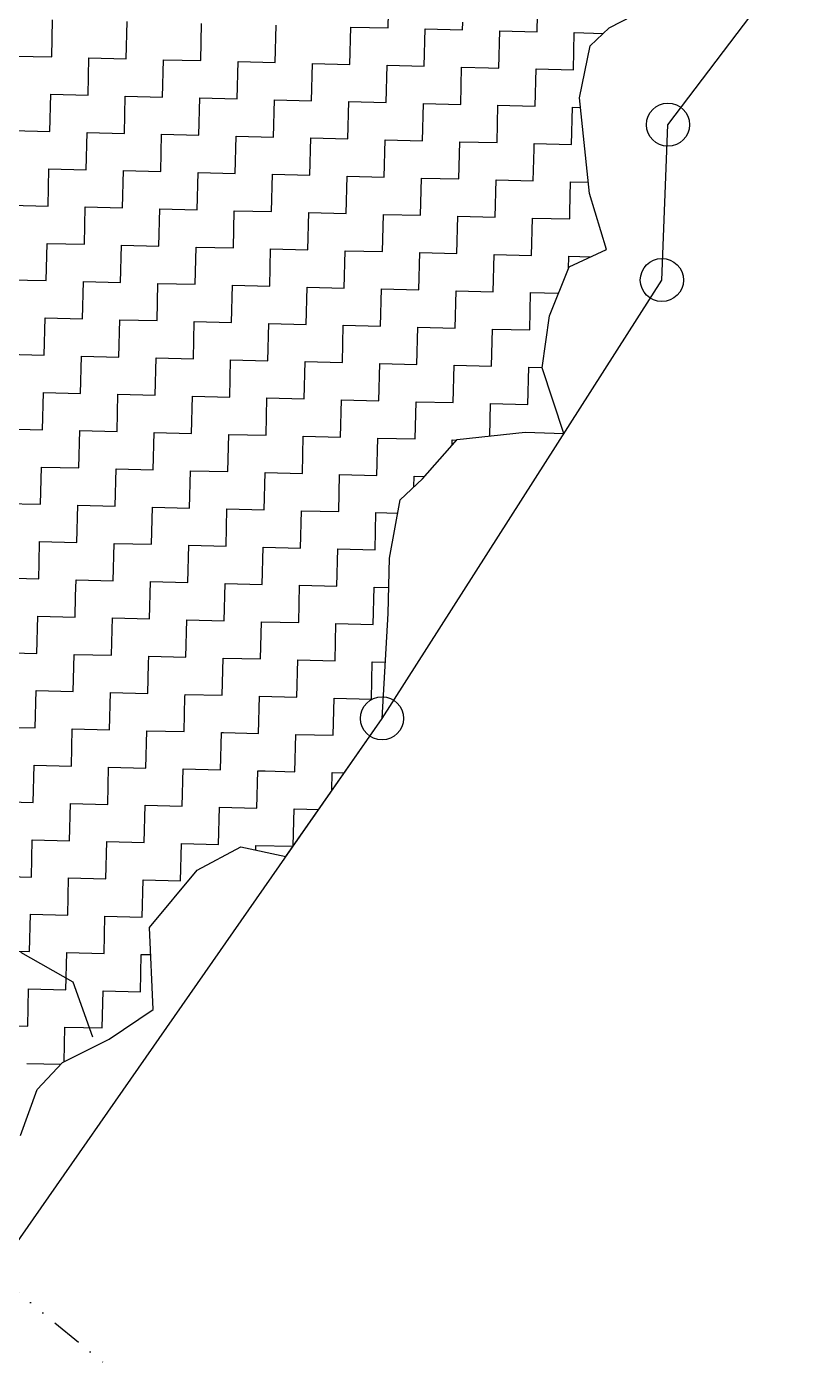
# Model space of a CAD drawing. Header units: metres. Extents: x 281189 to 282836, y 2087081 to 2088995.
# Drawn here: x 282369.2 to 282494.9, y 2087188 to 2087407.7 of the extents above; entities that cross this region are included whole.
import ezdxf

# ---------------------------------------------------------------- set-up
doc = ezdxf.new("R2010")
doc.units = ezdxf.units.M
doc.linetypes.add('DIVIDE', pattern=[1.25, 0.5, -0.25, 0, -0.25, 0, -0.25])
for name, color, linetype in [('LINE_WATER', 4, 'Continuous'), ('POLY_HATCH', 12, 'Continuous'), ('V_BOUND_LINE', 7, 'Continuous'), ('V_DIVIDE_LINE', 7, 'DIVIDE')]:
    doc.layers.add(name, color=color, linetype=linetype)

msp = doc.modelspace()

# ---------------------------------------------------------------- linework, layer by layer
for centre in [(282474.5, 2087391.66), (282473.5, 2087366.16), (282427.55, 2087294.21)]:
    msp.add_circle(centre, 3.54)
at = {"layer": 'LINE_WATER'}
for p, q in [((282368.21, 2087255.83), (282376.77, 2087250.99)), ((282376.77, 2087250.99), (282380.01, 2087241.95))]:
    msp.add_line(p, q, dxfattribs=at)
at = {"layer": 'POLY_HATCH', "linetype": 'Continuous'}
for p, q in [((282428.53, 2087407.53), (282428.68, 2087413.65)), ((282453, 2087406.92), (282453.15, 2087413.04)), ((282373.31, 2087402.77), (282373.46, 2087408.89)), ((282385.54, 2087402.47), (282385.69, 2087408.59)), ((282397.78, 2087402.17), (282397.93, 2087408.29)), ((282410.02, 2087401.86), (282410.17, 2087407.98)), ((282422.25, 2087401.56), (282422.41, 2087407.68)), ((282422.41, 2087407.68), (282428.53, 2087407.53)), ((282434.49, 2087401.26), (282434.64, 2087407.38)), ((282434.64, 2087407.38), (282440.76, 2087407.23)), ((282440.76, 2087407.23), (282440.79, 2087408.46)), ((282446.73, 2087400.95), (282446.88, 2087407.07)), ((282446.88, 2087407.07), (282453, 2087406.92)), ((282458.97, 2087400.65), (282459.12, 2087406.77)), ((282459.12, 2087406.77), (282463.88, 2087406.65)), ((282367.19, 2087402.93), (282373.31, 2087402.77)), ((282379.27, 2087396.5), (282379.42, 2087402.62)), ((282379.42, 2087402.62), (282385.54, 2087402.47)), ((282391.51, 2087396.2), (282391.66, 2087402.32)), ((282391.66, 2087402.32), (282397.78, 2087402.17)), ((282403.75, 2087395.9), (282403.9, 2087402.02)), ((282403.9, 2087402.02), (282410.02, 2087401.86)), ((282415.98, 2087395.59), (282416.14, 2087401.71)), ((282416.14, 2087401.71), (282422.25, 2087401.56)), ((282428.22, 2087395.29), (282428.37, 2087401.41)), ((282428.37, 2087401.41), (282434.49, 2087401.26)), ((282440.46, 2087394.99), (282440.61, 2087401.11)), ((282440.61, 2087401.11), (282445.01, 2087401)), ((282445.01, 2087401), (282446.73, 2087400.95)), ((282452.7, 2087394.68), (282452.85, 2087400.8)), ((282452.85, 2087400.8), (282458.97, 2087400.65)), ((282373, 2087390.54), (282373.15, 2087396.66)), ((282373.15, 2087396.66), (282379.27, 2087396.5)), ((282385.24, 2087390.23), (282385.39, 2087396.35)), ((282385.39, 2087396.35), (282391.51, 2087396.2)), ((282397.48, 2087389.93), (282397.63, 2087396.05)), ((282397.63, 2087396.05), (282403.75, 2087395.9)), ((282409.71, 2087389.63), (282409.87, 2087395.75)), ((282409.87, 2087395.75), (282415.98, 2087395.59)), ((282421.95, 2087389.32), (282422.1, 2087395.44)), ((282422.1, 2087395.44), (282428.22, 2087395.29)), ((282434.19, 2087389.02), (282434.34, 2087395.14)), ((282434.34, 2087395.14), (282440.46, 2087394.99)), ((282446.43, 2087388.72), (282446.58, 2087394.84)), ((282446.58, 2087394.84), (282448.52, 2087394.79)), ((282448.52, 2087394.79), (282452.7, 2087394.68)), ((282458.66, 2087388.41), (282458.82, 2087394.53)), ((282458.82, 2087394.53), (282460.15, 2087394.5)), ((282366.88, 2087390.69), (282373, 2087390.54)), ((282378.97, 2087384.27), (282379.12, 2087390.39)), ((282379.12, 2087390.39), (282385.24, 2087390.23)), ((282391.21, 2087383.96), (282391.36, 2087390.08)), ((282391.36, 2087390.08), (282397.48, 2087389.93)), ((282403.44, 2087383.66), (282403.6, 2087389.78)), ((282403.6, 2087389.78), (282409.71, 2087389.63)), ((282415.68, 2087383.36), (282415.83, 2087389.48)), ((282415.83, 2087389.48), (282421.95, 2087389.32)), ((282427.92, 2087383.05), (282428.07, 2087389.17)), ((282428.07, 2087389.17), (282434.19, 2087389.02)), ((282440.16, 2087382.75), (282440.31, 2087388.87)), ((282440.31, 2087388.87), (282446.43, 2087388.72)), ((282452.39, 2087382.45), (282452.52, 2087387.71)), ((282452.52, 2087387.71), (282452.54, 2087388.57)), ((282452.54, 2087388.57), (282458.66, 2087388.41)), ((282372.7, 2087378.3), (282372.85, 2087384.42)), ((282372.85, 2087384.42), (282378.97, 2087384.27)), ((282384.94, 2087378), (282385.09, 2087384.12)), ((282385.09, 2087384.12), (282391.21, 2087383.96)), ((282397.17, 2087377.69), (282397.33, 2087383.81)), ((282397.33, 2087383.81), (282403.44, 2087383.66)), ((282409.41, 2087377.39), (282409.56, 2087383.51)), ((282409.56, 2087383.51), (282415.68, 2087383.36)), ((282421.65, 2087377.09), (282421.8, 2087383.21)), ((282421.8, 2087383.21), (282427.92, 2087383.05)), ((282433.89, 2087376.78), (282434.04, 2087382.9)), ((282434.04, 2087382.9), (282440.16, 2087382.75)), ((282446.12, 2087376.48), (282446.27, 2087382.6)), ((282446.27, 2087382.6), (282452.39, 2087382.45)), ((282458.39, 2087377.33), (282458.51, 2087382.3)), ((282458.51, 2087382.3), (282461.43, 2087382.22)), ((282366.58, 2087378.45), (282372.7, 2087378.3)), ((282378.67, 2087372.03), (282378.82, 2087378.15)), ((282378.82, 2087378.15), (282384.94, 2087378)), ((282390.9, 2087371.73), (282391.05, 2087377.85)), ((282391.05, 2087377.85), (282397.17, 2087377.69)), ((282403.14, 2087371.42), (282403.29, 2087377.54)), ((282403.29, 2087377.54), (282409.41, 2087377.39)), ((282415.38, 2087371.12), (282415.53, 2087377.24)), ((282415.53, 2087377.24), (282421.65, 2087377.09)), ((282427.62, 2087370.82), (282427.77, 2087376.94)), ((282427.77, 2087376.94), (282433.89, 2087376.78)), ((282439.85, 2087370.51), (282440, 2087376.63)), ((282440, 2087376.63), (282446.12, 2087376.48)), ((282458.36, 2087376.18), (282458.39, 2087377.33)), ((282452.09, 2087370.21), (282452.24, 2087376.33)), ((282452.24, 2087376.33), (282458.36, 2087376.18)), ((282372.4, 2087366.06), (282372.55, 2087372.18)), ((282372.55, 2087372.18), (282378.67, 2087372.03)), ((282384.63, 2087365.76), (282384.78, 2087371.88)), ((282384.78, 2087371.88), (282390.9, 2087371.73)), ((282396.87, 2087365.46), (282397.02, 2087371.57)), ((282397.02, 2087371.57), (282403.14, 2087371.42)), ((282409.11, 2087365.15), (282409.26, 2087371.27)), ((282409.26, 2087371.27), (282415.38, 2087371.12)), ((282421.34, 2087364.85), (282421.5, 2087370.97)), ((282421.5, 2087370.97), (282427.62, 2087370.82)), ((282433.58, 2087364.55), (282433.73, 2087370.66)), ((282433.73, 2087370.66), (282439.85, 2087370.51)), ((282445.82, 2087364.24), (282445.97, 2087370.36)), ((282445.97, 2087370.36), (282452.09, 2087370.21)), ((282458.16, 2087367.97), (282458.21, 2087370.06)), ((282458.21, 2087370.06), (282461.84, 2087369.97)), ((282464.36, 2087371.15), (282464.36, 2087371.4)), ((282366.28, 2087366.21), (282372.4, 2087366.06)), ((282378.36, 2087359.79), (282378.51, 2087365.91)), ((282378.51, 2087365.91), (282384.63, 2087365.76)), ((282390.6, 2087359.49), (282390.75, 2087365.61)), ((282390.75, 2087365.61), (282396.87, 2087365.46)), ((282402.84, 2087359.19), (282402.99, 2087365.3)), ((282402.99, 2087365.3), (282409.11, 2087365.15)), ((282415.07, 2087358.88), (282415.23, 2087365)), ((282415.23, 2087365), (282421.34, 2087364.85)), ((282427.31, 2087358.58), (282427.46, 2087364.7)), ((282427.46, 2087364.7), (282433.58, 2087364.55)), ((282439.55, 2087358.28), (282439.7, 2087364.39)), ((282439.7, 2087364.39), (282445.82, 2087364.24)), ((282451.79, 2087357.97), (282451.94, 2087364.09)), ((282451.94, 2087364.09), (282456.55, 2087363.98)), ((282372.09, 2087353.83), (282372.24, 2087359.94)), ((282372.24, 2087359.94), (282378.36, 2087359.79)), ((282384.33, 2087353.52), (282384.48, 2087359.64)), ((282384.48, 2087359.64), (282390.6, 2087359.49)), ((282396.57, 2087353.22), (282396.72, 2087359.34)), ((282396.72, 2087359.34), (282402.84, 2087359.19)), ((282408.8, 2087352.92), (282408.96, 2087359.03)), ((282408.96, 2087359.03), (282415.07, 2087358.88)), ((282421.04, 2087352.61), (282421.19, 2087358.73)), ((282421.19, 2087358.73), (282427.31, 2087358.58)), ((282433.28, 2087352.31), (282433.43, 2087358.43)), ((282433.43, 2087358.43), (282439.55, 2087358.28)), ((282445.52, 2087352.01), (282445.67, 2087358.12)), ((282445.67, 2087358.12), (282451.79, 2087357.97)), ((282365.97, 2087353.98), (282372.09, 2087353.83)), ((282378.06, 2087347.55), (282378.21, 2087353.67)), ((282378.21, 2087353.67), (282384.33, 2087353.52)), ((282390.3, 2087347.25), (282390.45, 2087353.37)), ((282390.45, 2087353.37), (282396.57, 2087353.22)), ((282402.53, 2087346.95), (282402.69, 2087353.07)), ((282402.69, 2087353.07), (282408.8, 2087352.92)), ((282414.77, 2087346.65), (282414.92, 2087352.76)), ((282414.92, 2087352.76), (282421.04, 2087352.61)), ((282427.01, 2087346.34), (282427.16, 2087352.46)), ((282427.16, 2087352.46), (282433.28, 2087352.31)), ((282439.25, 2087346.04), (282439.4, 2087352.16)), ((282439.4, 2087352.16), (282445.52, 2087352.01)), ((282451.48, 2087345.74), (282451.64, 2087351.85)), ((282451.64, 2087351.85), (282453.85, 2087351.8)), ((282371.79, 2087341.59), (282371.94, 2087347.71)), ((282371.94, 2087347.71), (282378.06, 2087347.55)), ((282384.03, 2087341.28), (282384.18, 2087347.4)), ((282384.18, 2087347.4), (282390.3, 2087347.25)), ((282396.26, 2087340.98), (282396.42, 2087347.1)), ((282396.42, 2087347.1), (282402.53, 2087346.95)), ((282408.5, 2087340.68), (282408.65, 2087346.8)), ((282408.65, 2087346.8), (282414.77, 2087346.65)), ((282420.74, 2087340.37), (282420.89, 2087346.49)), ((282420.89, 2087346.49), (282427.01, 2087346.34)), ((282432.98, 2087340.07), (282433.13, 2087346.19)), ((282433.13, 2087346.19), (282439.25, 2087346.04)), ((282445.23, 2087340.55), (282445.36, 2087345.89)), ((282445.36, 2087345.89), (282451.48, 2087345.74)), ((282365.67, 2087341.74), (282371.79, 2087341.59)), ((282377.76, 2087335.32), (282377.91, 2087341.44)), ((282377.91, 2087341.44), (282384.03, 2087341.28)), ((282389.99, 2087335.01), (282390.14, 2087341.13)), ((282390.14, 2087341.13), (282396.26, 2087340.98)), ((282402.23, 2087334.71), (282402.38, 2087340.83)), ((282402.38, 2087340.83), (282408.5, 2087340.68)), ((282414.47, 2087334.41), (282414.62, 2087340.53)), ((282414.62, 2087340.53), (282420.74, 2087340.37)), ((282426.71, 2087334.1), (282426.86, 2087340.22)), ((282426.86, 2087340.22), (282432.98, 2087340.07)), ((282439.07, 2087339.03), (282439.09, 2087339.92)), ((282439.09, 2087339.92), (282439.84, 2087339.9)), ((282371.49, 2087329.35), (282371.64, 2087335.47)), ((282371.64, 2087335.47), (282377.76, 2087335.32)), ((282383.72, 2087329.05), (282383.87, 2087335.17)), ((282383.87, 2087335.17), (282389.99, 2087335.01)), ((282395.96, 2087328.74), (282396.11, 2087334.86)), ((282396.11, 2087334.86), (282402.23, 2087334.71)), ((282408.2, 2087328.44), (282408.35, 2087334.56)), ((282408.35, 2087334.56), (282414.47, 2087334.41)), ((282420.44, 2087328.14), (282420.59, 2087334.26)), ((282420.59, 2087334.26), (282426.71, 2087334.1)), ((282432.78, 2087332.21), (282432.82, 2087333.95)), ((282432.82, 2087333.95), (282434.51, 2087333.91)), ((282365.37, 2087329.5), (282371.49, 2087329.35)), ((282377.45, 2087323.08), (282377.6, 2087329.2)), ((282377.6, 2087329.2), (282383.72, 2087329.05)), ((282389.69, 2087322.78), (282389.84, 2087328.9)), ((282389.84, 2087328.9), (282395.96, 2087328.74)), ((282401.93, 2087322.47), (282402.08, 2087328.59)), ((282402.08, 2087328.59), (282408.2, 2087328.44)), ((282414.16, 2087322.17), (282414.32, 2087328.29)), ((282414.32, 2087328.29), (282420.44, 2087328.14)), ((282426.4, 2087321.87), (282426.55, 2087327.99)), ((282426.55, 2087327.99), (282430.15, 2087327.9)), ((282371.25, 2087319.76), (282371.33, 2087323.23)), ((282371.33, 2087323.23), (282377.45, 2087323.08)), ((282383.42, 2087316.81), (282383.57, 2087322.93)), ((282383.57, 2087322.93), (282389.69, 2087322.78)), ((282395.66, 2087316.51), (282395.81, 2087322.63)), ((282395.81, 2087322.63), (282401.93, 2087322.47)), ((282407.89, 2087316.2), (282408.05, 2087322.32)), ((282408.05, 2087322.32), (282414.16, 2087322.17)), ((282420.13, 2087315.9), (282420.28, 2087322.02)), ((282420.28, 2087322.02), (282426.4, 2087321.87)), ((282371.18, 2087317.11), (282371.25, 2087319.76)), ((282365.06, 2087317.26), (282371.18, 2087317.11)), ((282377.23, 2087314.25), (282377.3, 2087316.96)), ((282377.3, 2087316.96), (282383.42, 2087316.81)), ((282389.39, 2087310.54), (282389.54, 2087316.66)), ((282389.54, 2087316.66), (282395.66, 2087316.51)), ((282401.62, 2087310.24), (282401.78, 2087316.35)), ((282401.78, 2087316.35), (282407.89, 2087316.2)), ((282413.86, 2087309.93), (282414.01, 2087316.05)), ((282414.01, 2087316.05), (282420.13, 2087315.9)), ((282426.1, 2087309.63), (282426.25, 2087315.75)), ((282426.25, 2087315.75), (282428.68, 2087315.69)), ((282377.15, 2087310.84), (282377.23, 2087314.25)), ((282370.88, 2087304.88), (282371.03, 2087310.99)), ((282371.03, 2087310.99), (282377.15, 2087310.84)), ((282383.22, 2087308.74), (282383.27, 2087310.69)), ((282383.27, 2087310.69), (282389.39, 2087310.54)), ((282383.12, 2087304.57), (282383.22, 2087308.74)), ((282395.35, 2087304.27), (282395.51, 2087310.39)), ((282395.51, 2087310.39), (282401.62, 2087310.24)), ((282407.59, 2087303.97), (282407.74, 2087310.08)), ((282407.74, 2087310.08), (282413.86, 2087309.93)), ((282419.83, 2087303.66), (282419.98, 2087309.78)), ((282419.98, 2087309.78), (282426.1, 2087309.63)), ((282364.76, 2087305.03), (282370.88, 2087304.88)), ((282376.85, 2087298.61), (282377, 2087304.72)), ((282377, 2087304.72), (282383.12, 2087304.57)), ((282389.21, 2087303.23), (282389.23, 2087304.42)), ((282389.23, 2087304.42), (282395.35, 2087304.27)), ((282401.32, 2087298), (282401.47, 2087304.12)), ((282401.47, 2087304.12), (282407.59, 2087303.97)), ((282389.08, 2087298.3), (282389.21, 2087303.23)), ((282413.56, 2087297.7), (282413.71, 2087303.81)), ((282413.71, 2087303.81), (282419.83, 2087303.66)), ((282425.8, 2087297.39), (282425.95, 2087303.51)), ((282425.95, 2087303.51), (282428.1, 2087303.46)), ((282370.58, 2087292.64), (282370.73, 2087298.76)), ((282370.73, 2087298.76), (282376.85, 2087298.61)), ((282382.81, 2087292.34), (282382.96, 2087298.45)), ((282382.96, 2087298.45), (282389.08, 2087298.3)), ((282395.05, 2087292.03), (282395.19, 2087297.72)), ((282395.19, 2087297.72), (282395.2, 2087298.15)), ((282395.2, 2087298.15), (282401.32, 2087298)), ((282407.29, 2087291.73), (282407.44, 2087297.85)), ((282407.44, 2087297.85), (282413.56, 2087297.7)), ((282419.53, 2087291.43), (282419.68, 2087297.54)), ((282419.68, 2087297.54), (282425.8, 2087297.39)), ((282364.46, 2087292.79), (282370.58, 2087292.64)), ((282376.54, 2087286.37), (282376.69, 2087292.49)), ((282376.69, 2087292.49), (282382.81, 2087292.34)), ((282388.78, 2087286.06), (282388.93, 2087292.18)), ((282388.93, 2087292.18), (282395.05, 2087292.03)), ((282401.02, 2087285.76), (282401.17, 2087291.88)), ((282401.17, 2087291.88), (282401.54, 2087291.87)), ((282401.54, 2087291.87), (282407.29, 2087291.73)), ((282413.25, 2087285.46), (282413.41, 2087291.58)), ((282413.41, 2087291.58), (282419.53, 2087291.43)), ((282370.27, 2087280.4), (282370.42, 2087286.52)), ((282370.42, 2087286.52), (282376.54, 2087286.37)), ((282382.51, 2087280.1), (282382.66, 2087286.22)), ((282382.66, 2087286.22), (282388.78, 2087286.06)), ((282394.75, 2087279.79), (282394.9, 2087285.91)), ((282394.9, 2087285.91), (282401.02, 2087285.76)), ((282406.98, 2087279.49), (282407.14, 2087285.61)), ((282407.14, 2087285.61), (282408.38, 2087285.58)), ((282408.38, 2087285.58), (282413.25, 2087285.46)), ((282419.3, 2087282.38), (282419.37, 2087285.31)), ((282419.37, 2087285.31), (282421.31, 2087285.26)), ((282364.15, 2087280.55), (282370.27, 2087280.4)), ((282376.24, 2087274.13), (282376.39, 2087280.25)), ((282376.39, 2087280.25), (282382.51, 2087280.1)), ((282388.48, 2087273.83), (282388.63, 2087279.95)), ((282388.63, 2087279.95), (282394.75, 2087279.79)), ((282400.71, 2087273.52), (282400.87, 2087279.64)), ((282400.87, 2087279.64), (282406.98, 2087279.49)), ((282412.95, 2087273.27), (282413.1, 2087279.34)), ((282413.1, 2087279.34), (282415.22, 2087279.29)), ((282415.22, 2087279.29), (282417.11, 2087279.24)), ((282369.97, 2087268.16), (282370.12, 2087274.28)), ((282370.12, 2087274.28), (282376.24, 2087274.13)), ((282382.21, 2087267.86), (282382.36, 2087273.98)), ((282382.36, 2087273.98), (282388.48, 2087273.83)), ((282394.44, 2087267.56), (282394.6, 2087273.68)), ((282394.6, 2087273.68), (282400.71, 2087273.52)), ((282406.81, 2087272.61), (282406.83, 2087273.37)), ((282406.83, 2087273.37), (282412.92, 2087273.22)), ((282363.85, 2087268.32), (282369.97, 2087268.16)), ((282375.94, 2087261.89), (282376.09, 2087268.01)), ((282376.09, 2087268.01), (282382.21, 2087267.86)), ((282388.17, 2087261.59), (282388.33, 2087267.71)), ((282388.33, 2087267.71), (282394.44, 2087267.56)), ((282369.67, 2087255.93), (282369.82, 2087262.05)), ((282369.82, 2087262.05), (282375.94, 2087261.89)), ((282381.9, 2087255.62), (282382.05, 2087261.74)), ((282382.05, 2087261.74), (282388.17, 2087261.59)), ((282363.55, 2087256.08), (282369.67, 2087255.93)), ((282375.63, 2087249.66), (282375.78, 2087255.77)), ((282375.78, 2087255.77), (282381.9, 2087255.62)), ((282387.87, 2087249.35), (282388.02, 2087255.47)), ((282388.02, 2087255.47), (282389.57, 2087255.43)), ((282369.36, 2087243.69), (282369.51, 2087249.81)), ((282369.51, 2087249.81), (282375.63, 2087249.66)), ((282381.6, 2087243.39), (282381.75, 2087249.5)), ((282381.75, 2087249.5), (282387.87, 2087249.35)), ((282363.24, 2087243.84), (282369.36, 2087243.69)), ((282375.34, 2087237.86), (282375.48, 2087243.54)), ((282375.48, 2087243.54), (282381.6, 2087243.39)), ((282369.21, 2087237.57), (282374.8, 2087237.43))]:
    msp.add_line(p, q, dxfattribs=at)
at = {"layer": 'POLY_HATCH'}
for p, q in [((282464.83, 2087407.55), (282475.07, 2087412.85)), ((282461.72, 2087404.6), (282464.83, 2087407.55)), ((282459.99, 2087396.05), (282461.72, 2087404.6)), ((282461.62, 2087380.35), (282459.99, 2087396.05)), ((282464.43, 2087371.18), (282461.62, 2087380.35)), ((282458.29, 2087368.3), (282464.43, 2087371.18)), ((282455.06, 2087360.3), (282458.29, 2087368.3)), ((282453.84, 2087351.74), (282455.06, 2087360.3)), ((282457.41, 2087340.97), (282453.84, 2087351.74)), ((282434.18, 2087333.53), (282439.9, 2087339.96)), ((282439.9, 2087339.96), (282451.05, 2087341.2)), ((282451.05, 2087341.2), (282457.41, 2087340.97)), ((282430.55, 2087330.09), (282434.18, 2087333.53)), ((282428.8, 2087320.53), (282430.55, 2087330.09)), ((282428.57, 2087311.44), (282428.8, 2087320.53)), ((282427.55, 2087294.21), (282428.57, 2087311.44)), ((282411.75, 2087271.55), (282427.55, 2087294.21)), ((282397.2, 2087269.27), (282404.37, 2087273.14)), ((282404.37, 2087273.14), (282411.75, 2087271.55)), ((282389.38, 2087259.87), (282397.2, 2087269.27)), ((282389.95, 2087246.45), (282389.38, 2087259.87)), ((282382.75, 2087241.57), (282389.95, 2087246.45)), ((282375.07, 2087237.72), (282382.75, 2087241.57)), ((282370.92, 2087233.28), (282375.07, 2087237.72)), ((282368.2, 2087225.77), (282370.92, 2087233.28))]:
    msp.add_line(p, q, dxfattribs=at)
at = {"layer": 'V_BOUND_LINE'}
for p, q in [((282474.5, 2087391.66), (282494.9, 2087418.55)), ((282473.5, 2087366.16), (282474.5, 2087391.66)), ((282427.55, 2087294.21), (282473.5, 2087366.16)), ((282364.02, 2087203.07), (282427.55, 2087294.21))]:
    msp.add_line(p, q, dxfattribs=at)
at = {"layer": 'V_DIVIDE_LINE', "ltscale": 10}
msp.add_line((282364.02, 2087203.07), (282382.34, 2087188.04), dxfattribs=at)

doc.saveas('drawing.dxf')
